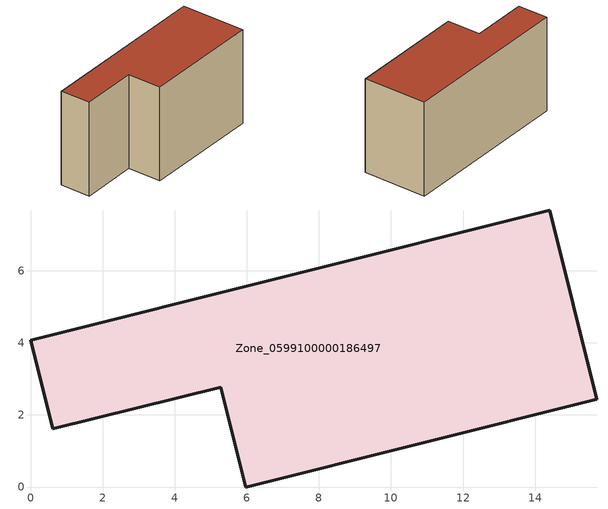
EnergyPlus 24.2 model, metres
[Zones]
Zone_0599100000186497
 floor ground (C_G): 5.27,2.77 0.61,1.61 0,4.08 14.4,7.69 15.71,2.44 5.96,0 z0
 wall outside (C_F): 14.4,7.69 0,4.08 0.61,1.61 5.27,2.77 5.96,0 15.71,2.44 14.4,7.69 z0:8.05
 roof outside (C_R): 5.96,0 15.71,2.44 14.4,7.69 0,4.08 0.61,1.61 5.27,2.77 z8.05
[BUILDING]
Pand.0599100000186497: North Axis=0; Terrain=City; Loads Convergence Tolerance Value=0.04; Temperature Convergence Tolerance Value=0.4; Solar Distribution=FullExterior; Maximum Number of Warmup Days=25; Minimum Number of Warmup Days=1
[Site:Location]
Rotterdam.The.Hague.AP_ZH_NLD Design_Conditions: Latitude=51.96; Longitude=4.45; Time Zone=1; Elevation=-4.5
[SITE:GROUNDTEMPERATURE:BUILDINGSURFACE]
18, 18, 18, 18, 18, 18, 18, 18, 18, 18, 18, 18
[MATERIAL] Thermal Absorptance=0.9; Solar Absorptance=0.7; Visible Absorptance=0.7
Name | Roughness | Thickness | Conductivity | Density | Specific Heat
G.TC.1975-1991 | MediumSmooth | 0.15 | 0.288461 | 540 | 1210
F.TC.1975-1991 | Rough | 0.3 | 0.230769 | 1920 | 840
R.TC.1975-1991 | MediumRough | 0.2 | 0.153846 | 1500 | 1000
[CONSTRUCTION]
C_G: G.TC.1975-1991
C_F: F.TC.1975-1991
C_R: R.TC.1975-1991
[ZONE]
Zone_0599100000186497: Type=1; Multiplier=1; Ceiling Height=Autocalculate; Volume=Autocalculate; Floor Area=autocalculate; Part of Total Floor Area=Yes
[ZONEINFILTRATION:DESIGNFLOWRATE]
Infil_Zone_0599100000186497: Zone or ZoneList or Space or SpaceList=Zone_0599100000186497; Schedule=AlwaysOn; Design Flow Rate Calculation Method=Flow/Area; Flow Rate per Floor Area=0.003; Constant Term Coefficient=1; Temperature Term Coefficient=0; Velocity Term Coefficient=0; Velocity Squared Term Coefficient=0
[HVACTEMPLATE:ZONE:IDEALLOADSAIRSYSTEM]
Zone_0599100000186497: Maximum Heating Supply Air Temperature=50; Minimum Cooling Supply Air Temperature=13; Maximum Heating Supply Air Humidity Ratio=0.0156; Minimum Cooling Supply Air Humidity Ratio=0.0077; Heating Limit=NoLimit; Cooling Limit=NoLimit; Dehumidification Control Type=ConstantSensibleHeatRatio; Cooling Sensible Heat Ratio=0.7; Dehumidification Setpoint=60; Humidification Control Type=None; Humidification Setpoint=30; Outdoor Air Method=None; Outdoor Air Flow Rate per Person=0.00944; Outdoor Air Flow Rate per Zone Floor Area=0; Outdoor Air Flow Rate per Zone=0; Demand Controlled Ventilation Type=None; Outdoor Air Economizer Type=NoEconomizer; Heat Recovery Type=None; Sensible Heat Recovery Effectiveness=0.7; Latent Heat Recovery Effectiveness=0.65
[ZONECONTROL:THERMOSTAT]
ThermostatControl_Zone_0599100000186497: Zone or ZoneList=Zone_0599100000186497; Control Type Schedule=DualSetpointControlType; Control 1=Thermostat_Zone_0599100000186497; Temperature Difference Between Cutout And Setpoint=0
[THERMOSTATSETPOINT:DUALSETPOINT]
Thermostat_Zone_0599100000186497: Heating Setpoint Temperature Schedule=HeatingSetpoint_Zone_0599100000186497; Cooling Setpoint Temperature Schedule=CoolingSetpoint_Zone_0599100000186497
[SCHEDULE:COMPACT]
HeatingSetpoint_Zone_0599100000186497: Through: 12/31, For: AllDays, Until: 24:00, 21
CoolingSetpoint_Zone_0599100000186497: Through: 12/31, For: AllDays, Until: 24:00, 24
DualSetpointControlType: Through: 12/31, For: AllDays, Until: 24:00, 4
AlwaysOn: Through: 12/31, For: AllDays, Until: 24:00, 1
